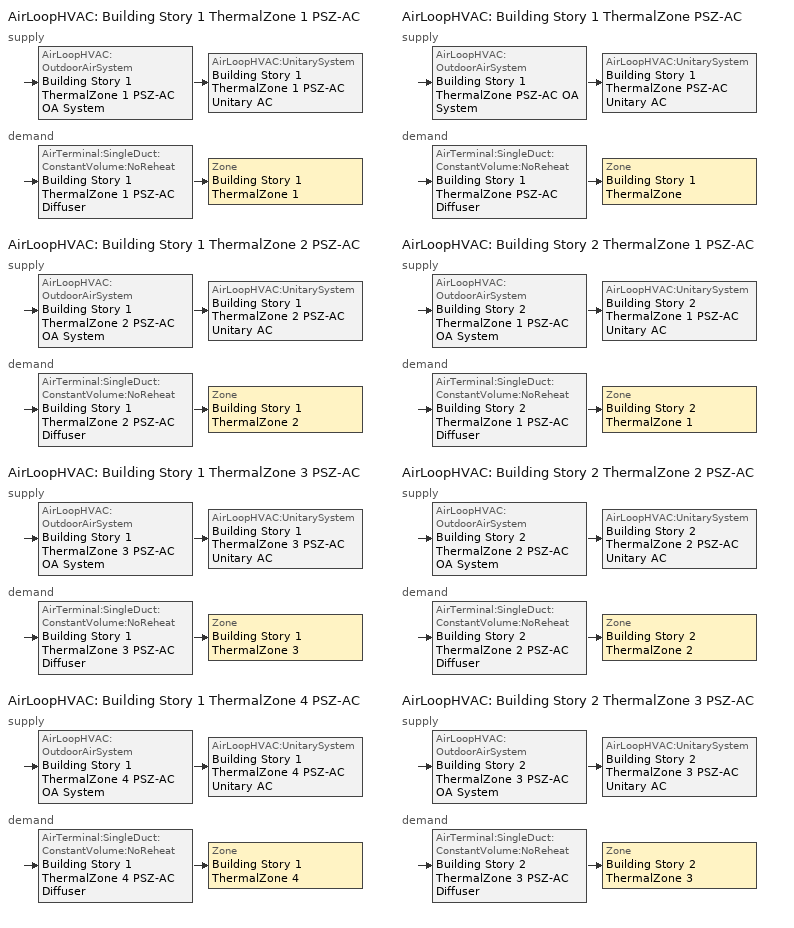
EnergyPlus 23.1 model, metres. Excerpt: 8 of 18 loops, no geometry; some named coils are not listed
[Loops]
AirLoopHVAC 'Building Story 1 ThermalZone 1 PSZ-AC'
 supply: AirLoopHVAC:OutdoorAirSystem 'Building Story 1 ThermalZone 1 PSZ-AC OA System' > AirLoopHVAC:UnitarySystem 'Building Story 1 ThermalZone 1 PSZ-AC Unitary AC'
 demand: AirTerminal:SingleDuct:ConstantVolume:NoReheat 'Building Story 1 ThermalZone 1 PSZ-AC Diffuser' > Zone 'Building Story 1 ThermalZone 1'
AirLoopHVAC 'Building Story 1 ThermalZone 2 PSZ-AC'
 supply: AirLoopHVAC:OutdoorAirSystem 'Building Story 1 ThermalZone 2 PSZ-AC OA System' > AirLoopHVAC:UnitarySystem 'Building Story 1 ThermalZone 2 PSZ-AC Unitary AC'
 demand: AirTerminal:SingleDuct:ConstantVolume:NoReheat 'Building Story 1 ThermalZone 2 PSZ-AC Diffuser' > Zone 'Building Story 1 ThermalZone 2'
AirLoopHVAC 'Building Story 1 ThermalZone 3 PSZ-AC'
 supply: AirLoopHVAC:OutdoorAirSystem 'Building Story 1 ThermalZone 3 PSZ-AC OA System' > AirLoopHVAC:UnitarySystem 'Building Story 1 ThermalZone 3 PSZ-AC Unitary AC'
 demand: AirTerminal:SingleDuct:ConstantVolume:NoReheat 'Building Story 1 ThermalZone 3 PSZ-AC Diffuser' > Zone 'Building Story 1 ThermalZone 3'
AirLoopHVAC 'Building Story 1 ThermalZone 4 PSZ-AC'
 supply: AirLoopHVAC:OutdoorAirSystem 'Building Story 1 ThermalZone 4 PSZ-AC OA System' > AirLoopHVAC:UnitarySystem 'Building Story 1 ThermalZone 4 PSZ-AC Unitary AC'
 demand: AirTerminal:SingleDuct:ConstantVolume:NoReheat 'Building Story 1 ThermalZone 4 PSZ-AC Diffuser' > Zone 'Building Story 1 ThermalZone 4'
AirLoopHVAC 'Building Story 1 ThermalZone PSZ-AC'
 supply: AirLoopHVAC:OutdoorAirSystem 'Building Story 1 ThermalZone PSZ-AC OA System' > AirLoopHVAC:UnitarySystem 'Building Story 1 ThermalZone PSZ-AC Unitary AC'
 demand: AirTerminal:SingleDuct:ConstantVolume:NoReheat 'Building Story 1 ThermalZone PSZ-AC Diffuser' > Zone 'Building Story 1 ThermalZone'
AirLoopHVAC 'Building Story 2 ThermalZone 1 PSZ-AC'
 supply: AirLoopHVAC:OutdoorAirSystem 'Building Story 2 ThermalZone 1 PSZ-AC OA System' > AirLoopHVAC:UnitarySystem 'Building Story 2 ThermalZone 1 PSZ-AC Unitary AC'
 demand: AirTerminal:SingleDuct:ConstantVolume:NoReheat 'Building Story 2 ThermalZone 1 PSZ-AC Diffuser' > Zone 'Building Story 2 ThermalZone 1'
AirLoopHVAC 'Building Story 2 ThermalZone 2 PSZ-AC'
 supply: AirLoopHVAC:OutdoorAirSystem 'Building Story 2 ThermalZone 2 PSZ-AC OA System' > AirLoopHVAC:UnitarySystem 'Building Story 2 ThermalZone 2 PSZ-AC Unitary AC'
 demand: AirTerminal:SingleDuct:ConstantVolume:NoReheat 'Building Story 2 ThermalZone 2 PSZ-AC Diffuser' > Zone 'Building Story 2 ThermalZone 2'
AirLoopHVAC 'Building Story 2 ThermalZone 3 PSZ-AC'
 supply: AirLoopHVAC:OutdoorAirSystem 'Building Story 2 ThermalZone 3 PSZ-AC OA System' > AirLoopHVAC:UnitarySystem 'Building Story 2 ThermalZone 3 PSZ-AC Unitary AC'
 demand: AirTerminal:SingleDuct:ConstantVolume:NoReheat 'Building Story 2 ThermalZone 3 PSZ-AC Diffuser' > Zone 'Building Story 2 ThermalZone 3'
[ZoneControl:Thermostat] Temperature Difference Between Cutout And Setpoint {deltaC}=0
Name | Zone or ZoneList | Control Type Schedule | Control 1
Building Story 1 ThermalZone Thermostat | Building Story 1 ThermalZone | Building Story 1 ThermalZone Thermostat Schedule | Story Ground Blended Space Type Thermostat
Building Story 1 ThermalZone 1 Thermostat | Building Story 1 ThermalZone 1 | Building Story 1 ThermalZone 1 Thermostat Schedule | Story Ground Blended Space Type Thermostat 1
Building Story 1 ThermalZone 2 Thermostat | Building Story 1 ThermalZone 2 | Building Story 1 ThermalZone 2 Thermostat Schedule | Story Ground Blended Space Type Thermostat 2
Building Story 1 ThermalZone 3 Thermostat | Building Story 1 ThermalZone 3 | Building Story 1 ThermalZone 3 Thermostat Schedule | Story Ground Blended Space Type Thermostat 3
Building Story 1 ThermalZone 4 Thermostat | Building Story 1 ThermalZone 4 | Building Story 1 ThermalZone 4 Thermostat Schedule | Story Ground Blended Space Type Thermostat 4
Building Story 2 ThermalZone 1 Thermostat | Building Story 2 ThermalZone 1 | Building Story 2 ThermalZone 1 Thermostat Schedule | Story Mid Blended Space Type Thermostat 1
Building Story 2 ThermalZone 2 Thermostat | Building Story 2 ThermalZone 2 | Building Story 2 ThermalZone 2 Thermostat Schedule | Story Mid Blended Space Type Thermostat 2
Building Story 2 ThermalZone 3 Thermostat | Building Story 2 ThermalZone 3 | Building Story 2 ThermalZone 3 Thermostat Schedule | Story Mid Blended Space Type Thermostat 3
[ThermostatSetpoint:DualSetpoint]
Name | Heating Setpoint Temperature Schedule | Cooling Setpoint Temperature Schedule
Story Ground Blended Space Type Thermostat; Story Ground Blended Space Type Thermostat 1; Story Ground Blended Space Type Thermostat 2; Story Ground Blended Space Type Thermostat 3; Story Ground Blended Space Type Thermostat 4 | RestaurantSitDown HTGSETP_KITCHEN_SCH_NO_OPTIMUM | RestaurantSitDown CLGSETP_KITCHEN_SCH_NO_OPTIMUM
Story Mid Blended Space Type Thermostat 1; Story Mid Blended Space Type Thermostat 2; Story Mid Blended Space Type Thermostat 3 | RestaurantSitDown HTGSETP_SCH_NO_OPTIMUM | RestaurantSitDown CLGSETP_SCH_NO_OPTIMUM
[AirTerminal:SingleDuct:ConstantVolume:NoReheat] Availability Schedule=Always On Discrete; Maximum Air Flow Rate {m3/s}=AutoSize
Building Story 1 ThermalZone PSZ-AC Diffuser; Building Story 1 ThermalZone 1 PSZ-AC Diffuser; Building Story 1 ThermalZone 2 PSZ-AC Diffuser; Building Story 1 ThermalZone 3 PSZ-AC Diffuser; Building Story 1 ThermalZone 4 PSZ-AC Diffuser; Building Story 2 ThermalZone 1 PSZ-AC Diffuser; Building Story 2 ThermalZone 2 PSZ-AC Diffuser; Building Story 2 ThermalZone 3 PSZ-AC Diffuser
[Zone equipment]
Building Story 1 ThermalZone: Building Story 1 ThermalZone PSZ-AC Diffuser
Building Story 1 ThermalZone 1: Building Story 1 ThermalZone 1 PSZ-AC Diffuser
Building Story 1 ThermalZone 2: Building Story 1 ThermalZone 2 PSZ-AC Diffuser
Building Story 1 ThermalZone 3: Building Story 1 ThermalZone 3 PSZ-AC Diffuser
Building Story 1 ThermalZone 4: Building Story 1 ThermalZone 4 PSZ-AC Diffuser
Building Story 2 ThermalZone 1: Building Story 2 ThermalZone 1 PSZ-AC Diffuser
Building Story 2 ThermalZone 2: Building Story 2 ThermalZone 2 PSZ-AC Diffuser
Building Story 2 ThermalZone 3: Building Story 2 ThermalZone 3 PSZ-AC Diffuser
[Sizing:Zone] Zone Cooling Design Supply Air Temperature Input Method=SupplyAirTemperature; Zone Cooling Design Supply Air Temperature {C}=12.7778; Zone Cooling Design Supply Air Temperature Difference {deltaC}=11.11; Zone Heating Design Supply Air Temperature Input Method=SupplyAirTemperature; Zone Heating Design Supply Air Temperature {C}=50; Zone Heating Design Supply Air Temperature Difference {deltaC}=11.11; Zone Cooling Design Supply Air Humidity Ratio {kgWater/kgDryAir}=0.0085; Zone Heating Design Supply Air Humidity Ratio {kgWater/kgDryAir}=0.008; Cooling Design Air Flow Method=DesignDay; Cooling Design Air Flow Rate {m3/s}=0; Cooling Minimum Air Flow per Zone Floor Area {m3/s-m2}=0.000762; Cooling Minimum Air Flow {m3/s}=0; Cooling Minimum Air Flow Fraction=0; Heating Design Air Flow Method=DesignDay; Heating Design Air Flow Rate {m3/s}=0; Heating Maximum Air Flow per Zone Floor Area {m3/s-m2}=0.002032; Heating Maximum Air Flow {m3/s}=0.141576; Heating Maximum Air Flow Fraction=0.3; Account for Dedicated Outdoor Air System=No; Zone Load Sizing Method=Sensible Load Only No Latent Load; Zone Latent Cooling Design Supply Air Humidity Ratio Input Method=HumidityRatioDifference; Zone Cooling Design Supply Air Humidity Ratio Difference {kgWater/kgDryAir}=0.005; Zone Latent Heating Design Supply Air Humidity Ratio Input Method=HumidityRatioDifference; Zone Humidification Design Supply Air Humidity Ratio Difference {kgWater/kgDryAir}=0.005
Name | Design Specification Outdoor Air Object
Building Story 1 ThermalZone; Building Story 1 ThermalZone 1; Building Story 1 ThermalZone 2; Building Story 1 ThermalZone 3; Building Story 1 ThermalZone 4 | Blended OA
Building Story 2 ThermalZone 1; Building Story 2 ThermalZone 2; Building Story 2 ThermalZone 3 | Blended OA 1
[Controller:MechanicalVentilation] System Outdoor Air Method=ZoneSum
Name | Availability Schedule | Demand Controlled Ventilation | Zone or ZoneList 1 | Design Specification Outdoor Air Object Name 1
Controller Mechanical Ventilation 3 | Building Story 1 ThermalZone PSZ-AC Occ Sch | No | Building Story 1 ThermalZone | Blended OA
Controller Mechanical Ventilation 4 | Building Story 1 ThermalZone 1 PSZ-AC Occ Sch | No | Building Story 1 ThermalZone 1 | Blended OA
Controller Mechanical Ventilation 2 | Building Story 1 ThermalZone 2 PSZ-AC Occ Sch | No | Building Story 1 ThermalZone 2 | Blended OA
Controller Mechanical Ventilation 1 | Building Story 1 ThermalZone 3 PSZ-AC Occ Sch | No | Building Story 1 ThermalZone 3 | Blended OA
Controller Mechanical Ventilation 5 | Building Story 1 ThermalZone 4 PSZ-AC Occ Sch | No | Building Story 1 ThermalZone 4 | Blended OA
Controller Mechanical Ventilation 10 | Building Story 2 ThermalZone 1 PSZ-AC Occ Sch | No | Building Story 2 ThermalZone 1 | Blended OA 1
Controller Mechanical Ventilation 9 | Building Story 2 ThermalZone 2 PSZ-AC Occ Sch | Yes | Building Story 2 ThermalZone 2 | Blended OA 1
Controller Mechanical Ventilation 6 | Building Story 2 ThermalZone 3 PSZ-AC Occ Sch | No | Building Story 2 ThermalZone 3 | Blended OA 1
[DesignSpecification:OutdoorAir] Outdoor Air Method=Sum; Outdoor Air Flow per Person {m3/s-person}=0.00353961; Outdoor Air Flow per Zone Floor Area {m3/s-m2}=0.0009144; Outdoor Air Flow per Zone {m3/s}=0; Outdoor Air Flow Air Changes per Hour {1/hr}=0
Blended OA; Blended OA 1
[AirLoopHVAC] Design Supply Air Flow Rate {m3/s}=AutoSize; Design Return Air Flow Fraction of Supply Air Flow=1
Building Story 1 ThermalZone 1 PSZ-AC; Building Story 1 ThermalZone 2 PSZ-AC; Building Story 1 ThermalZone 3 PSZ-AC; Building Story 1 ThermalZone 4 PSZ-AC; Building Story 1 ThermalZone PSZ-AC; Building Story 2 ThermalZone 1 PSZ-AC; Building Story 2 ThermalZone 2 PSZ-AC; Building Story 2 ThermalZone 3 PSZ-AC
[Sizing:System] Type of Load to Size On=Sensible; Design Outdoor Air Flow Rate {m3/s}=Autosize; Central Heating Maximum System Air Flow Ratio=1; Preheat Design Temperature {C}=7.22222; Preheat Design Humidity Ratio {kgWater/kgDryAir}=0.008; Precool Design Temperature {C}=12.7778; Precool Design Humidity Ratio {kgWater/kgDryAir}=0.008; Central Cooling Design Supply Air Temperature {C}=12.7778; Central Heating Design Supply Air Temperature {C}=50; Type of Zone Sum to Use=Coincident; 100% Outdoor Air in Cooling=No; 100% Outdoor Air in Heating=No; Central Cooling Design Supply Air Humidity Ratio {kgWater/kgDryAir}=0.0085; Central Heating Design Supply Air Humidity Ratio {kgWater/kgDryAir}=0.008; Cooling Supply Air Flow Rate Method=DesignDay; Cooling Supply Air Flow Rate {m3/s}=0; Cooling Supply Air Flow Rate Per Floor Area {m3/s-m2}=0.00996765; Cooling Fraction of Autosized Cooling Supply Air Flow Rate=1; Cooling Supply Air Flow Rate Per Unit Cooling Capacity {m3/s-W}=3.94755e-05; Heating Supply Air Flow Rate Method=DesignDay; Heating Supply Air Flow Rate {m3/s}=0; Heating Supply Air Flow Rate Per Floor Area {m3/s-m2}=0.00996765; Heating Fraction of Autosized Heating Supply Air Flow Rate=1; Heating Fraction of Autosized Cooling Supply Air Flow Rate=1; Heating Supply Air Flow Rate Per Unit Heating Capacity {m3/s-W}=3.15882e-05; System Outdoor Air Method=ZoneSum; Zone Maximum Outdoor Air Fraction=1; Cooling Design Capacity Method=CoolingDesignCapacity; Cooling Design Capacity {W}=Autosize; Cooling Design Capacity Per Floor Area {W/m2}=234.7; Fraction of Autosized Cooling Design Capacity=1; Heating Design Capacity Method=HeatingDesignCapacity; Heating Design Capacity {W}=Autosize; Heating Design Capacity Per Floor Area {W/m2}=157; Fraction of Autosized Heating Design Capacity=1; Central Cooling Capacity Control Method=OnOff; Occupant Diversity=Autosize
Building Story 1 ThermalZone 1 PSZ-AC; Building Story 1 ThermalZone 2 PSZ-AC; Building Story 1 ThermalZone 3 PSZ-AC; Building Story 1 ThermalZone 4 PSZ-AC; Building Story 1 ThermalZone PSZ-AC; Building Story 2 ThermalZone 1 PSZ-AC; Building Story 2 ThermalZone 2 PSZ-AC; Building Story 2 ThermalZone 3 PSZ-AC
[Controller:OutdoorAir] Maximum Outdoor Air Flow Rate {m3/s}=Autosize; Economizer Control Action Type=ModulateFlow; Lockout Type=LockoutWithHeating; Minimum Limit Type=FixedMinimum; High Humidity Control=No; Control High Indoor Humidity Based on Outdoor Humidity Ratio=Yes; Heat Recovery Bypass Control Type=BypassWhenWithinEconomizerLimits
Name | Minimum Outdoor Air Flow Rate {m3/s} | Economizer Control Type | Minimum Outdoor Air Schedule | Maximum Fraction of Outdoor Air Schedule | Mechanical Ventilation Controller | Economizer Maximum Limit Dry-Bulb Temperature {C} | Economizer Maximum Limit Enthalpy {J/kg}
Building Story 1 ThermalZone 1 PSZ-AC OA System Controller | Autosize | DifferentialDryBulb | Building Story 1 ThermalZone 1 PSZ-AC Occ Sch | BuildingStory1ThermalZone1PSZACmaxOASch | Controller Mechanical Ventilation 4
Building Story 1 ThermalZone 2 PSZ-AC OA System Controller | Autosize | DifferentialDryBulb | Building Story 1 ThermalZone 2 PSZ-AC Occ Sch | BuildingStory1ThermalZone2PSZACmaxOASch | Controller Mechanical Ventilation 2
Building Story 1 ThermalZone 3 PSZ-AC OA System Controller | Autosize | NoEconomizer | Building Story 1 ThermalZone 3 PSZ-AC Occ Sch | BuildingStory1ThermalZone3PSZACmaxOASch | Controller Mechanical Ventilation 1 | 28 | 64000
Building Story 1 ThermalZone 4 PSZ-AC OA System Controller | Autosize | DifferentialDryBulb | Building Story 1 ThermalZone 4 PSZ-AC Occ Sch | BuildingStory1ThermalZone4PSZACmaxOASch | Controller Mechanical Ventilation 5
Building Story 1 ThermalZone PSZ-AC OA System Controller | Autosize | DifferentialDryBulb | Building Story 1 ThermalZone PSZ-AC Occ Sch | BuildingStory1ThermalZonePSZACmaxOASch | Controller Mechanical Ventilation 3
Building Story 2 ThermalZone 1 PSZ-AC OA System Controller | Autosize | DifferentialDryBulb | Building Story 2 ThermalZone 1 PSZ-AC Occ Sch | BuildingStory2ThermalZone1PSZACmaxOASch | Controller Mechanical Ventilation 10
Building Story 2 ThermalZone 2 PSZ-AC OA System Controller | 0 | DifferentialDryBulb | Building Story 2 ThermalZone 2 PSZ-AC Occ Sch | BuildingStory2ThermalZone2PSZACmaxOASch | Controller Mechanical Ventilation 9
Building Story 2 ThermalZone 3 PSZ-AC OA System Controller | Autosize | DifferentialDryBulb | Building Story 2 ThermalZone 3 PSZ-AC Occ Sch | BuildingStory2ThermalZone3PSZACmaxOASch | Controller Mechanical Ventilation 6
[SetpointManager:MixedAir] Control Variable=Temperature
Name | Setpoint Node or NodeList
Building Story 1 ThermalZone 1 PSZ-AC Mixed Air Node OS Default SPM | Building Story 1 ThermalZone 1 PSZ-AC Mixed Air Node
Building Story 1 ThermalZone 2 PSZ-AC Mixed Air Node OS Default SPM | Building Story 1 ThermalZone 2 PSZ-AC Mixed Air Node
Building Story 1 ThermalZone 3 PSZ-AC Mixed Air Node OS Default SPM | Building Story 1 ThermalZone 3 PSZ-AC Mixed Air Node
Building Story 1 ThermalZone 4 PSZ-AC Mixed Air Node OS Default SPM | Building Story 1 ThermalZone 4 PSZ-AC Mixed Air Node
Building Story 1 ThermalZone PSZ-AC Mixed Air Node OS Default SPM | Building Story 1 ThermalZone PSZ-AC Mixed Air Node
Building Story 2 ThermalZone 1 PSZ-AC Mixed Air Node OS Default SPM | Building Story 2 ThermalZone 1 PSZ-AC Mixed Air Node
Building Story 2 ThermalZone 2 PSZ-AC Mixed Air Node OS Default SPM | Building Story 2 ThermalZone 2 PSZ-AC Mixed Air Node
Building Story 2 ThermalZone 3 PSZ-AC Mixed Air Node OS Default SPM | Building Story 2 ThermalZone 3 PSZ-AC Mixed Air Node
[AirLoopHVAC:UnitarySystem] Control Type=Load; Dehumidification Control Type=None; Availability Schedule=Always On Discrete; Fan Placement=DrawThrough; DX Heating Coil Sizing Ratio=1; Use DOAS DX Cooling Coil=No; Minimum Supply Air Temperature {C}=2; Latent Load Control=SensibleOnlyLoadControl; Cooling Supply Air Flow Rate {m3/s}=Autosize; Heating Supply Air Flow Rate {m3/s}=Autosize; No Load Supply Air Flow Rate {m3/s}=Autosize; Maximum Supply Air Temperature {C}=80; Maximum Outdoor Dry-Bulb Temperature for Supplemental Heater Operation {C}=21; Maximum Cycling Rate {cycles/hr}=2.5; Heat Pump Time Constant {s}=60; Fraction of On-Cycle Power Use=0.01; Heat Pump Fan Delay Time {s}=60; Ancillary On-Cycle Electric Power {W}=0; Ancillary Off-Cycle Electric Power {W}=0
Name | Controlling Zone or Thermostat Location | Supply Fan | Supply Air Fan Operating Mode Schedule | Heating Coil | Cooling Coil | Supplemental Heating Coil
Building Story 1 ThermalZone 1 PSZ-AC Unitary AC | Building Story 1 ThermalZone 1 | Building Story 1 ThermalZone 1 PSZ-AC Fan | Building Story 1 ThermalZone 1 PSZ-AC Occ Sch | Building Story 1 ThermalZone 1 PSZ-AC Water Htg Coil | Building Story 1 ThermalZone 1 PSZ-AC 1spd DX AC Clg Coil 56kBtu/hr 14.0SEER | Building Story 1 ThermalZone 1 PSZ-AC Electric Backup Htg Coil
Building Story 1 ThermalZone 2 PSZ-AC Unitary AC | Building Story 1 ThermalZone 2 | Building Story 1 ThermalZone 2 PSZ-AC Fan | Building Story 1 ThermalZone 2 PSZ-AC Occ Sch | Building Story 1 ThermalZone 2 PSZ-AC Water Htg Coil | Building Story 1 ThermalZone 2 PSZ-AC 1spd DX AC Clg Coil 65kBtu/hr 11.0EER | Building Story 1 ThermalZone 2 PSZ-AC Electric Backup Htg Coil
Building Story 1 ThermalZone 3 PSZ-AC Unitary AC | Building Story 1 ThermalZone 3 | Building Story 1 ThermalZone 3 PSZ-AC Fan | Building Story 1 ThermalZone 3 PSZ-AC Occ Sch | Building Story 1 ThermalZone 3 PSZ-AC Water Htg Coil | Building Story 1 ThermalZone 3 PSZ-AC 1spd DX AC Clg Coil 52kBtu/hr 14.0SEER | Building Story 1 ThermalZone 3 PSZ-AC Electric Backup Htg Coil
Building Story 1 ThermalZone 4 PSZ-AC Unitary AC | Building Story 1 ThermalZone 4 | Building Story 1 ThermalZone 4 PSZ-AC Fan | Building Story 1 ThermalZone 4 PSZ-AC Occ Sch | Building Story 1 ThermalZone 4 PSZ-AC Water Htg Coil | Building Story 1 ThermalZone 4 PSZ-AC 1spd DX AC Clg Coil 78kBtu/hr 11.0EER | Building Story 1 ThermalZone 4 PSZ-AC Electric Backup Htg Coil
Building Story 1 ThermalZone PSZ-AC Unitary AC | Building Story 1 ThermalZone | Building Story 1 ThermalZone PSZ-AC Fan | Building Story 1 ThermalZone PSZ-AC Occ Sch | Building Story 1 ThermalZone PSZ-AC Water Htg Coil | Building Story 1 ThermalZone PSZ-AC 1spd DX AC Clg Coil 374kBtu/hr 9.8EER | Building Story 1 ThermalZone PSZ-AC Electric Backup Htg Coil
Building Story 2 ThermalZone 1 PSZ-AC Unitary AC | Building Story 2 ThermalZone 1 | Building Story 2 ThermalZone 1 PSZ-AC Fan | Building Story 2 ThermalZone 1 PSZ-AC Occ Sch | Building Story 2 ThermalZone 1 PSZ-AC Water Htg Coil | Building Story 2 ThermalZone 1 PSZ-AC 1spd DX AC Clg Coil 61kBtu/hr 14.0SEER | Building Story 2 ThermalZone 1 PSZ-AC Electric Backup Htg Coil
Building Story 2 ThermalZone 2 PSZ-AC Unitary AC | Building Story 2 ThermalZone 2 | Building Story 2 ThermalZone 2 PSZ-AC Fan | Building Story 2 ThermalZone 2 PSZ-AC Occ Sch | Building Story 2 ThermalZone 2 PSZ-AC Water Htg Coil | Building Story 2 ThermalZone 2 PSZ-AC 1spd DX AC Clg Coil 78kBtu/hr 11.0EER | Building Story 2 ThermalZone 2 PSZ-AC Electric Backup Htg Coil
Building Story 2 ThermalZone 3 PSZ-AC Unitary AC | Building Story 2 ThermalZone 3 | Building Story 2 ThermalZone 3 PSZ-AC Fan | Building Story 2 ThermalZone 3 PSZ-AC Occ Sch | Building Story 2 ThermalZone 3 PSZ-AC Water Htg Coil | Building Story 2 ThermalZone 3 PSZ-AC 1spd DX AC Clg Coil 59kBtu/hr 14.0SEER | Building Story 2 ThermalZone 3 PSZ-AC Electric Backup Htg Coil
[Fan:OnOff] Availability Schedule=Always On Discrete; Maximum Flow Rate {m3/s}=Autosize; Motor In Airstream Fraction=1
Name | Fan Total Efficiency | Pressure Rise {Pa} | Motor Efficiency | Fan Power Ratio Function of Speed Ratio Curve | Fan Efficiency Ratio Function of Speed Ratio Curve
Building Story 1 ThermalZone 1 PSZ-AC Fan | 0.55575 | 622.722 | 0.855 | Fan On Off Power Curve 3 | Fan On Off Efficiency Curve 3
Building Story 1 ThermalZone 2 PSZ-AC Fan | 0.55575 | 622.722 | 0.855 | Fan On Off Power Curve 1 | Fan On Off Efficiency Curve 1
Building Story 1 ThermalZone 3 PSZ-AC Fan | 0.55575 | 622.722 | 0.855 | Fan On Off Power Curve | Fan On Off Efficiency Curve
Building Story 1 ThermalZone 4 PSZ-AC Fan | 0.56225 | 622.722 | 0.865 | Fan On Off Power Curve 4 | Fan On Off Efficiency Curve 4
Building Story 1 ThermalZone PSZ-AC Fan | 0.59605 | 1018.77 | 0.917 | Fan On Off Power Curve 2 | Fan On Off Efficiency Curve 2
Building Story 2 ThermalZone 1 PSZ-AC Fan | 0.56225 | 622.722 | 0.865 | Fan On Off Power Curve 9 | Fan On Off Efficiency Curve 9
Building Story 2 ThermalZone 2 PSZ-AC Fan | 0.56225 | 622.722 | 0.865 | Fan On Off Power Curve 8 | Fan On Off Efficiency Curve 8
Building Story 2 ThermalZone 3 PSZ-AC Fan | 0.56225 | 622.722 | 0.865 | Fan On Off Power Curve 5 | Fan On Off Efficiency Curve 5
[Coil:Cooling:DX:SingleSpeed] Availability Schedule=Always On Discrete; Gross Rated Total Cooling Capacity {W}=Autosize; Gross Rated Sensible Heat Ratio=Autosize; Rated Air Flow Rate {m3/s}=Autosize; 2017 Rated Evaporator Fan Power Per Volume Flow Rate {W/(m3/s)}=773.3; Total Cooling Capacity Function of Temperature Curve=PSZ-AC_Unitary_PackagecoolCapFT; Total Cooling Capacity Function of Flow Fraction Curve=PSZ-AC_Unitary_PackagecoolFFF; Energy Input Ratio Function of Temperature Curve=PSZ-AC DX Unitary Package EIRFT; Energy Input Ratio Function of Flow Fraction Curve=PSZ-AC_Unitary_PackagecoolEIRFFF; Part Load Fraction Correlation Curve=PSZ-AC_Unitary_PackagecoolPLR; Minimum Outdoor Dry-Bulb Temperature for Compressor Operation {C}=-25; Condenser Type=AirCooled; Evaporative Condenser Effectiveness=0; Evaporative Condenser Air Flow Rate {m3/s}=Autosize; Evaporative Condenser Pump Rated Power Consumption {W}=Autosize; Crankcase Heater Capacity {W}=0; Maximum Outdoor Dry-Bulb Temperature for Crankcase Heater Operation {C}=0; Basin Heater Capacity {W/K}=0; Basin Heater Setpoint Temperature {C}=10
Name | Gross Rated Cooling COP {W/W}
Building Story 1 ThermalZone 1 PSZ-AC 1spd DX AC Clg Coil 56kBtu/hr 14.0SEER; Building Story 1 ThermalZone 3 PSZ-AC 1spd DX AC Clg Coil 52kBtu/hr 14.0SEER; Building Story 2 ThermalZone 1 PSZ-AC 1spd DX AC Clg Coil 61kBtu/hr 14.0SEER; Building Story 2 ThermalZone 3 PSZ-AC 1spd DX AC Clg Coil 59kBtu/hr 14.0SEER | 4.11713
Building Story 1 ThermalZone 2 PSZ-AC 1spd DX AC Clg Coil 65kBtu/hr 11.0EER; Building Story 1 ThermalZone 4 PSZ-AC 1spd DX AC Clg Coil 78kBtu/hr 11.0EER; Building Story 2 ThermalZone 2 PSZ-AC 1spd DX AC Clg Coil 78kBtu/hr 11.0EER | 3.79883
Building Story 1 ThermalZone PSZ-AC 1spd DX AC Clg Coil 374kBtu/hr 9.8EER | 3.39929
[Coil:Heating:Electric] Availability Schedule=Always On Discrete; Efficiency=1; Nominal Capacity {W}=Autosize
Building Story 1 ThermalZone 1 PSZ-AC Electric Backup Htg Coil; Building Story 1 ThermalZone 2 PSZ-AC Electric Backup Htg Coil; Building Story 1 ThermalZone 3 PSZ-AC Electric Backup Htg Coil; Building Story 1 ThermalZone 4 PSZ-AC Electric Backup Htg Coil; Building Story 1 ThermalZone PSZ-AC Electric Backup Htg Coil; Building Story 2 ThermalZone 1 PSZ-AC Electric Backup Htg Coil; Building Story 2 ThermalZone 2 PSZ-AC Electric Backup Htg Coil; Building Story 2 ThermalZone 3 PSZ-AC Electric Backup Htg Coil
[SetpointManager:SingleZone:Reheat] Control Variable=Temperature; Minimum Supply Air Temperature {C}=12.7778; Maximum Supply Air Temperature {C}=50
Name | Control Zone | Setpoint Node or NodeList
Building Story 1 ThermalZone 1 Setpoint Manager SZ Reheat | Building Story 1 ThermalZone 1 | Building Story 1 ThermalZone 1 PSZ-AC Supply Outlet Node
Building Story 1 ThermalZone 2 Setpoint Manager SZ Reheat | Building Story 1 ThermalZone 2 | Building Story 1 ThermalZone 2 PSZ-AC Supply Outlet Node
Building Story 1 ThermalZone 3 Setpoint Manager SZ Reheat | Building Story 1 ThermalZone 3 | Building Story 1 ThermalZone 3 PSZ-AC Supply Outlet Node
Building Story 1 ThermalZone 4 Setpoint Manager SZ Reheat | Building Story 1 ThermalZone 4 | Building Story 1 ThermalZone 4 PSZ-AC Supply Outlet Node
Building Story 1 ThermalZone Setpoint Manager SZ Reheat | Building Story 1 ThermalZone | Building Story 1 ThermalZone PSZ-AC Supply Outlet Node
Building Story 2 ThermalZone 1 Setpoint Manager SZ Reheat | Building Story 2 ThermalZone 1 | Building Story 2 ThermalZone 1 PSZ-AC Supply Outlet Node
Building Story 2 ThermalZone 2 Setpoint Manager SZ Reheat | Building Story 2 ThermalZone 2 | Building Story 2 ThermalZone 2 PSZ-AC Supply Outlet Node
Building Story 2 ThermalZone 3 Setpoint Manager SZ Reheat | Building Story 2 ThermalZone 3 | Building Story 2 ThermalZone 3 PSZ-AC Supply Outlet Node
[Schedule:Compact]
Building Story 1 ThermalZone Thermostat Schedule; Building Story 1 ThermalZone 1 Thermostat Schedule; Building Story 1 ThermalZone 2 Thermostat Schedule; Building Story 1 ThermalZone 3 Thermostat Schedule; Building Story 1 ThermalZone 4 Thermostat Schedule; Building Story 2 ThermalZone 1 Thermostat Schedule; Building Story 2 ThermalZone 2 Thermostat Schedule; Building Story 2 ThermalZone 3 Thermostat Schedule: Through: 12/31, For: AllDays, Until: 24:00, 4
[Schedule:Day:Interval]
RestaurantSitDown HTGSETP_KITCHEN_SCH_NO_OPTIMUM Default; RestaurantSitDown HTGSETP_KITCHEN_SCH_NO_OPTIMUM Default|Sat|Wkdy Day: No, 01:00, 19, 04:00, 15.6, 24:00, 19
RestaurantSitDown HTGSETP_KITCHEN_SCH_NO_OPTIMUM Summer Design Day; RestaurantSitDown HTGSETP_SCH_NO_OPTIMUM Summer Design Day: No, 24:00, 15.6
RestaurantSitDown HTGSETP_KITCHEN_SCH_NO_OPTIMUM Winter Design Day: No, 24:00, 19
RestaurantSitDown CLGSETP_KITCHEN_SCH_NO_OPTIMUM Default; RestaurantSitDown CLGSETP_KITCHEN_SCH_NO_OPTIMUM Default|Sat|Wkdy Day: No, 01:00, 26, 04:00, 30, 24:00, 26
RestaurantSitDown CLGSETP_KITCHEN_SCH_NO_OPTIMUM Summer Design Day: No, 01:00, 26, 05:00, 30, 06:00, 28, 24:00, 26
RestaurantSitDown CLGSETP_KITCHEN_SCH_NO_OPTIMUM Winter Design Day; RestaurantSitDown CLGSETP_SCH_NO_OPTIMUM Winter Design Day: No, 24:00, 30
Building Story 1 ThermalZone PSZ-AC Occ Sch Default; Building Story 1 ThermalZone 1 PSZ-AC Occ Sch Default; Building Story 1 ThermalZone 2 PSZ-AC Occ Sch Default; Building Story 1 ThermalZone 3 PSZ-AC Occ Sch Default; Building Story 1 ThermalZone 4 PSZ-AC Occ Sch Default; Building Story 2 ThermalZone 1 PSZ-AC Occ Sch Default; Building Story 2 ThermalZone 2 PSZ-AC Occ Sch Default; Building Story 2 ThermalZone 3 PSZ-AC Occ Sch Default: No, 07:00, 0, 24:00, 1
Building Story 1 ThermalZone PSZ-AC Occ Sch Summer Design Day; Building Story 1 ThermalZone PSZ-AC Occ Sch Winter Design Day; Building Story 1 ThermalZone 1 PSZ-AC Occ Sch Summer Design Day; Building Story 1 ThermalZone 1 PSZ-AC Occ Sch Winter Design Day; Building Story 1 ThermalZone 2 PSZ-AC Occ Sch Summer Design Day; Building Story 1 ThermalZone 2 PSZ-AC Occ Sch Winter Design Day; Building Story 1 ThermalZone 3 PSZ-AC Occ Sch Summer Design Day; Building Story 1 ThermalZone 3 PSZ-AC Occ Sch Winter Design Day; Building Story 1 ThermalZone 4 PSZ-AC Occ Sch Summer Design Day; Building Story 1 ThermalZone 4 PSZ-AC Occ Sch Winter Design Day; Building Story 2 ThermalZone 1 PSZ-AC Occ Sch Summer Design Day; Building Story 2 ThermalZone 1 PSZ-AC Occ Sch Winter Design Day; Building Story 2 ThermalZone 2 PSZ-AC Occ Sch Summer Design Day; Building Story 2 ThermalZone 2 PSZ-AC Occ Sch Winter Design Day; Building Story 2 ThermalZone 3 PSZ-AC Occ Sch Summer Design Day; Building Story 2 ThermalZone 3 PSZ-AC Occ Sch Winter Design Day: No, 24:00, 1
RestaurantSitDown HTGSETP_SCH_NO_OPTIMUM Default; RestaurantSitDown HTGSETP_SCH_NO_OPTIMUM Default|Sat|Wkdy Day: No, 04:00, 15.6, 24:00, 21
RestaurantSitDown HTGSETP_SCH_NO_OPTIMUM Winter Design Day: No, 24:00, 21
RestaurantSitDown CLGSETP_SCH_NO_OPTIMUM Default; RestaurantSitDown CLGSETP_SCH_NO_OPTIMUM Default|Sat|Wkdy Day: No, 04:00, 30, 24:00, 24
RestaurantSitDown CLGSETP_SCH_NO_OPTIMUM Summer Design Day: No, 05:00, 30, 06:00, 26, 24:00, 24
BuildingStory1ThermalZone1PSZACmaxOASchDefault; BuildingStory1ThermalZone2PSZACmaxOASchDefault; BuildingStory1ThermalZone3PSZACmaxOASchDefault; BuildingStory1ThermalZone4PSZACmaxOASchDefault; BuildingStory1ThermalZonePSZACmaxOASchDefault; BuildingStory2ThermalZone1PSZACmaxOASchDefault; BuildingStory2ThermalZone2PSZACmaxOASchDefault; BuildingStory2ThermalZone3PSZACmaxOASchDefault: No, 24:00, 0.7
[Schedule:Week:Daily]
RestaurantSitDown HTGSETP_KITCHEN_SCH_NO_OPTIMUM Week Rule - Jan1-Dec31: RestaurantSitDown HTGSETP_KITCHEN_SCH_NO_OPTIMUM Default, RestaurantSitDown HTGSETP_KITCHEN_SCH_NO_OPTIMUM Default|Sat|Wkdy Day, RestaurantSitDown HTGSETP_KITCHEN_SCH_NO_OPTIMUM Default|Sat|Wkdy Day, RestaurantSitDown HTGSETP_KITCHEN_SCH_NO_OPTIMUM Default|Sat|Wkdy Day, RestaurantSitDown HTGSETP_KITCHEN_SCH_NO_OPTIMUM Default|Sat|Wkdy Day, RestaurantSitDown HTGSETP_KITCHEN_SCH_NO_OPTIMUM Default|Sat|Wkdy Day, RestaurantSitDown HTGSETP_KITCHEN_SCH_NO_OPTIMUM Default|Sat|Wkdy Day, RestaurantSitDown HTGSETP_KITCHEN_SCH_NO_OPTIMUM Default, RestaurantSitDown HTGSETP_KITCHEN_SCH_NO_OPTIMUM Summer Design Day, RestaurantSitDown HTGSETP_KITCHEN_SCH_NO_OPTIMUM Winter Design Day, RestaurantSitDown HTGSETP_KITCHEN_SCH_NO_OPTIMUM Default, RestaurantSitDown HTGSETP_KITCHEN_SCH_NO_OPTIMUM Default
RestaurantSitDown CLGSETP_KITCHEN_SCH_NO_OPTIMUM Week Rule - Jan1-Dec31: RestaurantSitDown CLGSETP_KITCHEN_SCH_NO_OPTIMUM Default, RestaurantSitDown CLGSETP_KITCHEN_SCH_NO_OPTIMUM Default|Sat|Wkdy Day, RestaurantSitDown CLGSETP_KITCHEN_SCH_NO_OPTIMUM Default|Sat|Wkdy Day, RestaurantSitDown CLGSETP_KITCHEN_SCH_NO_OPTIMUM Default|Sat|Wkdy Day, RestaurantSitDown CLGSETP_KITCHEN_SCH_NO_OPTIMUM Default|Sat|Wkdy Day, RestaurantSitDown CLGSETP_KITCHEN_SCH_NO_OPTIMUM Default|Sat|Wkdy Day, RestaurantSitDown CLGSETP_KITCHEN_SCH_NO_OPTIMUM Default|Sat|Wkdy Day, RestaurantSitDown CLGSETP_KITCHEN_SCH_NO_OPTIMUM Default, RestaurantSitDown CLGSETP_KITCHEN_SCH_NO_OPTIMUM Summer Design Day, RestaurantSitDown CLGSETP_KITCHEN_SCH_NO_OPTIMUM Winter Design Day, RestaurantSitDown CLGSETP_KITCHEN_SCH_NO_OPTIMUM Default, RestaurantSitDown CLGSETP_KITCHEN_SCH_NO_OPTIMUM Default
Building Story 1 ThermalZone PSZ-AC Occ Sch Week Rule - Jan1-Dec31: Building Story 1 ThermalZone PSZ-AC Occ Sch Default, Building Story 1 ThermalZone PSZ-AC Occ Sch Default, Building Story 1 ThermalZone PSZ-AC Occ Sch Default, Building Story 1 ThermalZone PSZ-AC Occ Sch Default, Building Story 1 ThermalZone PSZ-AC Occ Sch Default, Building Story 1 ThermalZone PSZ-AC Occ Sch Default, Building Story 1 ThermalZone PSZ-AC Occ Sch Default, Building Story 1 ThermalZone PSZ-AC Occ Sch Default, Building Story 1 ThermalZone PSZ-AC Occ Sch Summer Design Day, Building Story 1 ThermalZone PSZ-AC Occ Sch Winter Design Day, Building Story 1 ThermalZone PSZ-AC Occ Sch Default, Building Story 1 ThermalZone PSZ-AC Occ Sch Default
Building Story 1 ThermalZone 1 PSZ-AC Occ Sch Week Rule - Jan1-Dec31: Building Story 1 ThermalZone 1 PSZ-AC Occ Sch Default, Building Story 1 ThermalZone 1 PSZ-AC Occ Sch Default, Building Story 1 ThermalZone 1 PSZ-AC Occ Sch Default, Building Story 1 ThermalZone 1 PSZ-AC Occ Sch Default, Building Story 1 ThermalZone 1 PSZ-AC Occ Sch Default, Building Story 1 ThermalZone 1 PSZ-AC Occ Sch Default, Building Story 1 ThermalZone 1 PSZ-AC Occ Sch Default, Building Story 1 ThermalZone 1 PSZ-AC Occ Sch Default, Building Story 1 ThermalZone 1 PSZ-AC Occ Sch Summer Design Day, Building Story 1 ThermalZone 1 PSZ-AC Occ Sch Winter Design Day, Building Story 1 ThermalZone 1 PSZ-AC Occ Sch Default, Building Story 1 ThermalZone 1 PSZ-AC Occ Sch Default
Building Story 1 ThermalZone 2 PSZ-AC Occ Sch Week Rule - Jan1-Dec31: Building Story 1 ThermalZone 2 PSZ-AC Occ Sch Default, Building Story 1 ThermalZone 2 PSZ-AC Occ Sch Default, Building Story 1 ThermalZone 2 PSZ-AC Occ Sch Default, Building Story 1 ThermalZone 2 PSZ-AC Occ Sch Default, Building Story 1 ThermalZone 2 PSZ-AC Occ Sch Default, Building Story 1 ThermalZone 2 PSZ-AC Occ Sch Default, Building Story 1 ThermalZone 2 PSZ-AC Occ Sch Default, Building Story 1 ThermalZone 2 PSZ-AC Occ Sch Default, Building Story 1 ThermalZone 2 PSZ-AC Occ Sch Summer Design Day, Building Story 1 ThermalZone 2 PSZ-AC Occ Sch Winter Design Day, Building Story 1 ThermalZone 2 PSZ-AC Occ Sch Default, Building Story 1 ThermalZone 2 PSZ-AC Occ Sch Default
Building Story 1 ThermalZone 3 PSZ-AC Occ Sch Week Rule - Jan1-Dec31: Building Story 1 ThermalZone 3 PSZ-AC Occ Sch Default, Building Story 1 ThermalZone 3 PSZ-AC Occ Sch Default, Building Story 1 ThermalZone 3 PSZ-AC Occ Sch Default, Building Story 1 ThermalZone 3 PSZ-AC Occ Sch Default, Building Story 1 ThermalZone 3 PSZ-AC Occ Sch Default, Building Story 1 ThermalZone 3 PSZ-AC Occ Sch Default, Building Story 1 ThermalZone 3 PSZ-AC Occ Sch Default, Building Story 1 ThermalZone 3 PSZ-AC Occ Sch Default, Building Story 1 ThermalZone 3 PSZ-AC Occ Sch Summer Design Day, Building Story 1 ThermalZone 3 PSZ-AC Occ Sch Winter Design Day, Building Story 1 ThermalZone 3 PSZ-AC Occ Sch Default, Building Story 1 ThermalZone 3 PSZ-AC Occ Sch Default
Building Story 1 ThermalZone 4 PSZ-AC Occ Sch Week Rule - Jan1-Dec31: Building Story 1 ThermalZone 4 PSZ-AC Occ Sch Default, Building Story 1 ThermalZone 4 PSZ-AC Occ Sch Default, Building Story 1 ThermalZone 4 PSZ-AC Occ Sch Default, Building Story 1 ThermalZone 4 PSZ-AC Occ Sch Default, Building Story 1 ThermalZone 4 PSZ-AC Occ Sch Default, Building Story 1 ThermalZone 4 PSZ-AC Occ Sch Default, Building Story 1 ThermalZone 4 PSZ-AC Occ Sch Default, Building Story 1 ThermalZone 4 PSZ-AC Occ Sch Default, Building Story 1 ThermalZone 4 PSZ-AC Occ Sch Summer Design Day, Building Story 1 ThermalZone 4 PSZ-AC Occ Sch Winter Design Day, Building Story 1 ThermalZone 4 PSZ-AC Occ Sch Default, Building Story 1 ThermalZone 4 PSZ-AC Occ Sch Default
RestaurantSitDown HTGSETP_SCH_NO_OPTIMUM Week Rule - Jan1-Dec31: RestaurantSitDown HTGSETP_SCH_NO_OPTIMUM Default, RestaurantSitDown HTGSETP_SCH_NO_OPTIMUM Default|Sat|Wkdy Day, RestaurantSitDown HTGSETP_SCH_NO_OPTIMUM Default|Sat|Wkdy Day, RestaurantSitDown HTGSETP_SCH_NO_OPTIMUM Default|Sat|Wkdy Day, RestaurantSitDown HTGSETP_SCH_NO_OPTIMUM Default|Sat|Wkdy Day, RestaurantSitDown HTGSETP_SCH_NO_OPTIMUM Default|Sat|Wkdy Day, RestaurantSitDown HTGSETP_SCH_NO_OPTIMUM Default|Sat|Wkdy Day, RestaurantSitDown HTGSETP_SCH_NO_OPTIMUM Default, RestaurantSitDown HTGSETP_SCH_NO_OPTIMUM Summer Design Day, RestaurantSitDown HTGSETP_SCH_NO_OPTIMUM Winter Design Day, RestaurantSitDown HTGSETP_SCH_NO_OPTIMUM Default, RestaurantSitDown HTGSETP_SCH_NO_OPTIMUM Default
RestaurantSitDown CLGSETP_SCH_NO_OPTIMUM Week Rule - Jan1-Dec31: RestaurantSitDown CLGSETP_SCH_NO_OPTIMUM Default, RestaurantSitDown CLGSETP_SCH_NO_OPTIMUM Default|Sat|Wkdy Day, RestaurantSitDown CLGSETP_SCH_NO_OPTIMUM Default|Sat|Wkdy Day, RestaurantSitDown CLGSETP_SCH_NO_OPTIMUM Default|Sat|Wkdy Day, RestaurantSitDown CLGSETP_SCH_NO_OPTIMUM Default|Sat|Wkdy Day, RestaurantSitDown CLGSETP_SCH_NO_OPTIMUM Default|Sat|Wkdy Day, RestaurantSitDown CLGSETP_SCH_NO_OPTIMUM Default|Sat|Wkdy Day, RestaurantSitDown CLGSETP_SCH_NO_OPTIMUM Default, RestaurantSitDown CLGSETP_SCH_NO_OPTIMUM Summer Design Day, RestaurantSitDown CLGSETP_SCH_NO_OPTIMUM Winter Design Day, RestaurantSitDown CLGSETP_SCH_NO_OPTIMUM Default, RestaurantSitDown CLGSETP_SCH_NO_OPTIMUM Default
Building Story 2 ThermalZone 1 PSZ-AC Occ Sch Week Rule - Jan1-Dec31: Building Story 2 ThermalZone 1 PSZ-AC Occ Sch Default, Building Story 2 ThermalZone 1 PSZ-AC Occ Sch Default, Building Story 2 ThermalZone 1 PSZ-AC Occ Sch Default, Building Story 2 ThermalZone 1 PSZ-AC Occ Sch Default, Building Story 2 ThermalZone 1 PSZ-AC Occ Sch Default, Building Story 2 ThermalZone 1 PSZ-AC Occ Sch Default, Building Story 2 ThermalZone 1 PSZ-AC Occ Sch Default, Building Story 2 ThermalZone 1 PSZ-AC Occ Sch Default, Building Story 2 ThermalZone 1 PSZ-AC Occ Sch Summer Design Day, Building Story 2 ThermalZone 1 PSZ-AC Occ Sch Winter Design Day, Building Story 2 ThermalZone 1 PSZ-AC Occ Sch Default, Building Story 2 ThermalZone 1 PSZ-AC Occ Sch Default
Building Story 2 ThermalZone 2 PSZ-AC Occ Sch Week Rule - Jan1-Dec31: Building Story 2 ThermalZone 2 PSZ-AC Occ Sch Default, Building Story 2 ThermalZone 2 PSZ-AC Occ Sch Default, Building Story 2 ThermalZone 2 PSZ-AC Occ Sch Default, Building Story 2 ThermalZone 2 PSZ-AC Occ Sch Default, Building Story 2 ThermalZone 2 PSZ-AC Occ Sch Default, Building Story 2 ThermalZone 2 PSZ-AC Occ Sch Default, Building Story 2 ThermalZone 2 PSZ-AC Occ Sch Default, Building Story 2 ThermalZone 2 PSZ-AC Occ Sch Default, Building Story 2 ThermalZone 2 PSZ-AC Occ Sch Summer Design Day, Building Story 2 ThermalZone 2 PSZ-AC Occ Sch Winter Design Day, Building Story 2 ThermalZone 2 PSZ-AC Occ Sch Default, Building Story 2 ThermalZone 2 PSZ-AC Occ Sch Default
Building Story 2 ThermalZone 3 PSZ-AC Occ Sch Week Rule - Jan1-Dec31: Building Story 2 ThermalZone 3 PSZ-AC Occ Sch Default, Building Story 2 ThermalZone 3 PSZ-AC Occ Sch Default, Building Story 2 ThermalZone 3 PSZ-AC Occ Sch Default, Building Story 2 ThermalZone 3 PSZ-AC Occ Sch Default, Building Story 2 ThermalZone 3 PSZ-AC Occ Sch Default, Building Story 2 ThermalZone 3 PSZ-AC Occ Sch Default, Building Story 2 ThermalZone 3 PSZ-AC Occ Sch Default, Building Story 2 ThermalZone 3 PSZ-AC Occ Sch Default, Building Story 2 ThermalZone 3 PSZ-AC Occ Sch Summer Design Day, Building Story 2 ThermalZone 3 PSZ-AC Occ Sch Winter Design Day, Building Story 2 ThermalZone 3 PSZ-AC Occ Sch Default, Building Story 2 ThermalZone 3 PSZ-AC Occ Sch Default
BuildingStory1ThermalZone1PSZACmaxOASch Week Rule - Jan1-Dec31: BuildingStory1ThermalZone1PSZACmaxOASchDefault, BuildingStory1ThermalZone1PSZACmaxOASchDefault, BuildingStory1ThermalZone1PSZACmaxOASchDefault, BuildingStory1ThermalZone1PSZACmaxOASchDefault, BuildingStory1ThermalZone1PSZACmaxOASchDefault, BuildingStory1ThermalZone1PSZACmaxOASchDefault, BuildingStory1ThermalZone1PSZACmaxOASchDefault, BuildingStory1ThermalZone1PSZACmaxOASchDefault, BuildingStory1ThermalZone1PSZACmaxOASchDefault, BuildingStory1ThermalZone1PSZACmaxOASchDefault, BuildingStory1ThermalZone1PSZACmaxOASchDefault, BuildingStory1ThermalZone1PSZACmaxOASchDefault
BuildingStory1ThermalZone2PSZACmaxOASch Week Rule - Jan1-Dec31: BuildingStory1ThermalZone2PSZACmaxOASchDefault, BuildingStory1ThermalZone2PSZACmaxOASchDefault, BuildingStory1ThermalZone2PSZACmaxOASchDefault, BuildingStory1ThermalZone2PSZACmaxOASchDefault, BuildingStory1ThermalZone2PSZACmaxOASchDefault, BuildingStory1ThermalZone2PSZACmaxOASchDefault, BuildingStory1ThermalZone2PSZACmaxOASchDefault, BuildingStory1ThermalZone2PSZACmaxOASchDefault, BuildingStory1ThermalZone2PSZACmaxOASchDefault, BuildingStory1ThermalZone2PSZACmaxOASchDefault, BuildingStory1ThermalZone2PSZACmaxOASchDefault, BuildingStory1ThermalZone2PSZACmaxOASchDefault
BuildingStory1ThermalZone3PSZACmaxOASch Week Rule - Jan1-Dec31: BuildingStory1ThermalZone3PSZACmaxOASchDefault, BuildingStory1ThermalZone3PSZACmaxOASchDefault, BuildingStory1ThermalZone3PSZACmaxOASchDefault, BuildingStory1ThermalZone3PSZACmaxOASchDefault, BuildingStory1ThermalZone3PSZACmaxOASchDefault, BuildingStory1ThermalZone3PSZACmaxOASchDefault, BuildingStory1ThermalZone3PSZACmaxOASchDefault, BuildingStory1ThermalZone3PSZACmaxOASchDefault, BuildingStory1ThermalZone3PSZACmaxOASchDefault, BuildingStory1ThermalZone3PSZACmaxOASchDefault, BuildingStory1ThermalZone3PSZACmaxOASchDefault, BuildingStory1ThermalZone3PSZACmaxOASchDefault
BuildingStory1ThermalZone4PSZACmaxOASch Week Rule - Jan1-Dec31: BuildingStory1ThermalZone4PSZACmaxOASchDefault, BuildingStory1ThermalZone4PSZACmaxOASchDefault, BuildingStory1ThermalZone4PSZACmaxOASchDefault, BuildingStory1ThermalZone4PSZACmaxOASchDefault, BuildingStory1ThermalZone4PSZACmaxOASchDefault, BuildingStory1ThermalZone4PSZACmaxOASchDefault, BuildingStory1ThermalZone4PSZACmaxOASchDefault, BuildingStory1ThermalZone4PSZACmaxOASchDefault, BuildingStory1ThermalZone4PSZACmaxOASchDefault, BuildingStory1ThermalZone4PSZACmaxOASchDefault, BuildingStory1ThermalZone4PSZACmaxOASchDefault, BuildingStory1ThermalZone4PSZACmaxOASchDefault
BuildingStory1ThermalZonePSZACmaxOASch Week Rule - Jan1-Dec31: BuildingStory1ThermalZonePSZACmaxOASchDefault, BuildingStory1ThermalZonePSZACmaxOASchDefault, BuildingStory1ThermalZonePSZACmaxOASchDefault, BuildingStory1ThermalZonePSZACmaxOASchDefault, BuildingStory1ThermalZonePSZACmaxOASchDefault, BuildingStory1ThermalZonePSZACmaxOASchDefault, BuildingStory1ThermalZonePSZACmaxOASchDefault, BuildingStory1ThermalZonePSZACmaxOASchDefault, BuildingStory1ThermalZonePSZACmaxOASchDefault, BuildingStory1ThermalZonePSZACmaxOASchDefault, BuildingStory1ThermalZonePSZACmaxOASchDefault, BuildingStory1ThermalZonePSZACmaxOASchDefault
BuildingStory2ThermalZone1PSZACmaxOASch Week Rule - Jan1-Dec31: BuildingStory2ThermalZone1PSZACmaxOASchDefault, BuildingStory2ThermalZone1PSZACmaxOASchDefault, BuildingStory2ThermalZone1PSZACmaxOASchDefault, BuildingStory2ThermalZone1PSZACmaxOASchDefault, BuildingStory2ThermalZone1PSZACmaxOASchDefault, BuildingStory2ThermalZone1PSZACmaxOASchDefault, BuildingStory2ThermalZone1PSZACmaxOASchDefault, BuildingStory2ThermalZone1PSZACmaxOASchDefault, BuildingStory2ThermalZone1PSZACmaxOASchDefault, BuildingStory2ThermalZone1PSZACmaxOASchDefault, BuildingStory2ThermalZone1PSZACmaxOASchDefault, BuildingStory2ThermalZone1PSZACmaxOASchDefault
BuildingStory2ThermalZone2PSZACmaxOASch Week Rule - Jan1-Dec31: BuildingStory2ThermalZone2PSZACmaxOASchDefault, BuildingStory2ThermalZone2PSZACmaxOASchDefault, BuildingStory2ThermalZone2PSZACmaxOASchDefault, BuildingStory2ThermalZone2PSZACmaxOASchDefault, BuildingStory2ThermalZone2PSZACmaxOASchDefault, BuildingStory2ThermalZone2PSZACmaxOASchDefault, BuildingStory2ThermalZone2PSZACmaxOASchDefault, BuildingStory2ThermalZone2PSZACmaxOASchDefault, BuildingStory2ThermalZone2PSZACmaxOASchDefault, BuildingStory2ThermalZone2PSZACmaxOASchDefault, BuildingStory2ThermalZone2PSZACmaxOASchDefault, BuildingStory2ThermalZone2PSZACmaxOASchDefault
BuildingStory2ThermalZone3PSZACmaxOASch Week Rule - Jan1-Dec31: BuildingStory2ThermalZone3PSZACmaxOASchDefault, BuildingStory2ThermalZone3PSZACmaxOASchDefault, BuildingStory2ThermalZone3PSZACmaxOASchDefault, BuildingStory2ThermalZone3PSZACmaxOASchDefault, BuildingStory2ThermalZone3PSZACmaxOASchDefault, BuildingStory2ThermalZone3PSZACmaxOASchDefault, BuildingStory2ThermalZone3PSZACmaxOASchDefault, BuildingStory2ThermalZone3PSZACmaxOASchDefault, BuildingStory2ThermalZone3PSZACmaxOASchDefault, BuildingStory2ThermalZone3PSZACmaxOASchDefault, BuildingStory2ThermalZone3PSZACmaxOASchDefault, BuildingStory2ThermalZone3PSZACmaxOASchDefault
[Schedule:Year]
RestaurantSitDown HTGSETP_KITCHEN_SCH_NO_OPTIMUM: RestaurantSitDown HTGSETP_KITCHEN_SCH_NO_OPTIMUM Week Rule - Jan1-Dec31, 1, 1, 12, 31
RestaurantSitDown CLGSETP_KITCHEN_SCH_NO_OPTIMUM: RestaurantSitDown CLGSETP_KITCHEN_SCH_NO_OPTIMUM Week Rule - Jan1-Dec31, 1, 1, 12, 31
Building Story 1 ThermalZone PSZ-AC Occ Sch: Building Story 1 ThermalZone PSZ-AC Occ Sch Week Rule - Jan1-Dec31, 1, 1, 12, 31
Building Story 1 ThermalZone 1 PSZ-AC Occ Sch: Building Story 1 ThermalZone 1 PSZ-AC Occ Sch Week Rule - Jan1-Dec31, 1, 1, 12, 31
Building Story 1 ThermalZone 2 PSZ-AC Occ Sch: Building Story 1 ThermalZone 2 PSZ-AC Occ Sch Week Rule - Jan1-Dec31, 1, 1, 12, 31
Building Story 1 ThermalZone 3 PSZ-AC Occ Sch: Building Story 1 ThermalZone 3 PSZ-AC Occ Sch Week Rule - Jan1-Dec31, 1, 1, 12, 31
Building Story 1 ThermalZone 4 PSZ-AC Occ Sch: Building Story 1 ThermalZone 4 PSZ-AC Occ Sch Week Rule - Jan1-Dec31, 1, 1, 12, 31
RestaurantSitDown HTGSETP_SCH_NO_OPTIMUM: RestaurantSitDown HTGSETP_SCH_NO_OPTIMUM Week Rule - Jan1-Dec31, 1, 1, 12, 31
RestaurantSitDown CLGSETP_SCH_NO_OPTIMUM: RestaurantSitDown CLGSETP_SCH_NO_OPTIMUM Week Rule - Jan1-Dec31, 1, 1, 12, 31
Building Story 2 ThermalZone 1 PSZ-AC Occ Sch: Building Story 2 ThermalZone 1 PSZ-AC Occ Sch Week Rule - Jan1-Dec31, 1, 1, 12, 31
Building Story 2 ThermalZone 2 PSZ-AC Occ Sch: Building Story 2 ThermalZone 2 PSZ-AC Occ Sch Week Rule - Jan1-Dec31, 1, 1, 12, 31
Building Story 2 ThermalZone 3 PSZ-AC Occ Sch: Building Story 2 ThermalZone 3 PSZ-AC Occ Sch Week Rule - Jan1-Dec31, 1, 1, 12, 31
BuildingStory1ThermalZone1PSZACmaxOASch: BuildingStory1ThermalZone1PSZACmaxOASch Week Rule - Jan1-Dec31, 1, 1, 12, 31
BuildingStory1ThermalZone2PSZACmaxOASch: BuildingStory1ThermalZone2PSZACmaxOASch Week Rule - Jan1-Dec31, 1, 1, 12, 31
BuildingStory1ThermalZone3PSZACmaxOASch: BuildingStory1ThermalZone3PSZACmaxOASch Week Rule - Jan1-Dec31, 1, 1, 12, 31
BuildingStory1ThermalZone4PSZACmaxOASch: BuildingStory1ThermalZone4PSZACmaxOASch Week Rule - Jan1-Dec31, 1, 1, 12, 31
BuildingStory1ThermalZonePSZACmaxOASch: BuildingStory1ThermalZonePSZACmaxOASch Week Rule - Jan1-Dec31, 1, 1, 12, 31
BuildingStory2ThermalZone1PSZACmaxOASch: BuildingStory2ThermalZone1PSZACmaxOASch Week Rule - Jan1-Dec31, 1, 1, 12, 31
BuildingStory2ThermalZone2PSZACmaxOASch: BuildingStory2ThermalZone2PSZACmaxOASch Week Rule - Jan1-Dec31, 1, 1, 12, 31
BuildingStory2ThermalZone3PSZACmaxOASch: BuildingStory2ThermalZone3PSZACmaxOASch Week Rule - Jan1-Dec31, 1, 1, 12, 31
[Schedule:Constant]
Always On Discrete: OnOff, 1
[Curve:Exponent] Coefficient1 Constant=1; Coefficient2 Constant=0; Coefficient3 Constant=0; Minimum Value of x=0; Maximum Value of x=1
Fan On Off Power Curve 3; Fan On Off Power Curve 1; Fan On Off Power Curve; Fan On Off Power Curve 4; Fan On Off Power Curve 2; Fan On Off Power Curve 9; Fan On Off Power Curve 8; Fan On Off Power Curve 5
[Curve:Cubic] Coefficient1 Constant=1; Coefficient2 x=0; Coefficient3 x**2=0; Coefficient4 x**3=0; Minimum Value of x=0; Maximum Value of x=1
Fan On Off Efficiency Curve 3; Fan On Off Efficiency Curve 1; Fan On Off Efficiency Curve; Fan On Off Efficiency Curve 4; Fan On Off Efficiency Curve 2; Fan On Off Efficiency Curve 9; Fan On Off Efficiency Curve 8; Fan On Off Efficiency Curve 5
[Curve:Biquadratic] Minimum Value of x=12.77778; Maximum Value of x=23.88889; Minimum Value of y=21.11111; Maximum Value of y=46.11111
Name | Coefficient1 Constant | Coefficient2 x | Coefficient3 x**2 | Coefficient4 y | Coefficient5 y**2 | Coefficient6 x*y
PSZ-AC_Unitary_PackagecoolCapFT | 0.766956 | 0.0107756 | -4.14703e-05 | 0.00134961 | -0.000261144 | 0.000457488
PSZ-AC DX Unitary Package EIRFT | 0.297145 | 0.0430933 | -0.000748766 | 0.00597727 | 0.000482112 | -0.000956448
[Curve:Quadratic]
Name | Coefficient1 Constant | Coefficient2 x | Coefficient3 x**2 | Minimum Value of x | Maximum Value of x
PSZ-AC_Unitary_PackagecoolFFF | 0.8 | 0.2 | 0 | 0.5 | 1.5
PSZ-AC_Unitary_PackagecoolEIRFFF | 1.156 | -0.1816 | 0.0256 | 0.5 | 1.5
PSZ-AC_Unitary_PackagecoolPLR | 0.75 | 0.25 | 0 | 0 | 1
